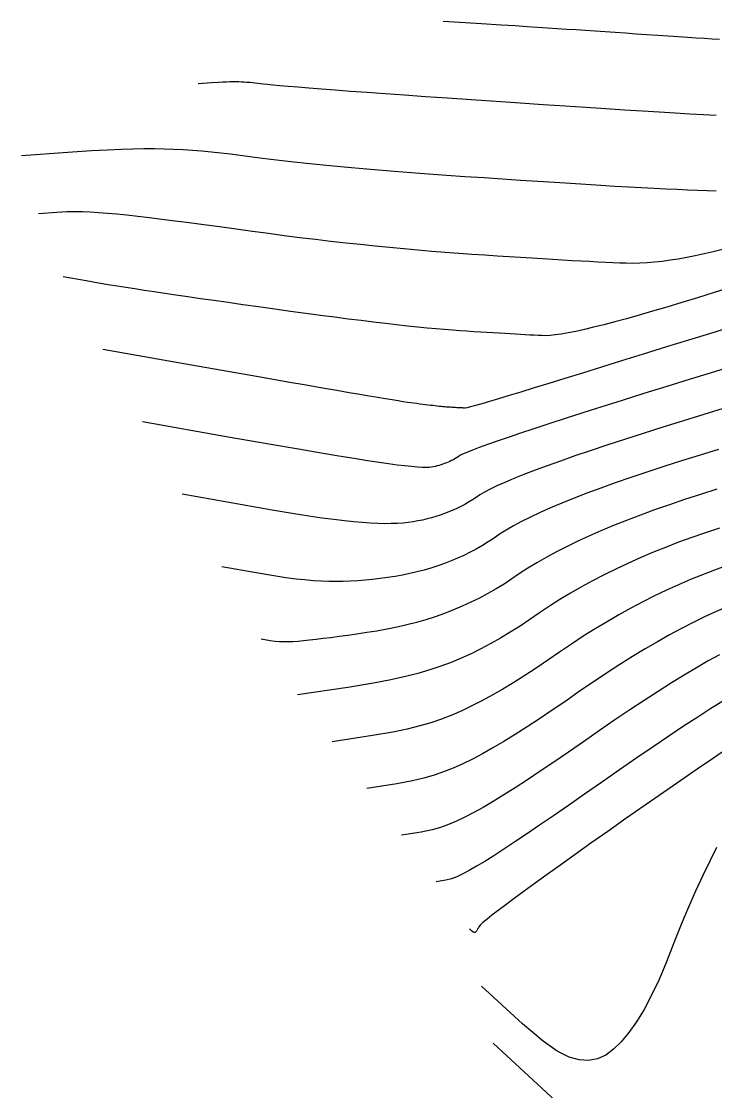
# Model space of a CAD drawing. Header units: inches. Extents: x 1412622.3 to 1412714.6, y 4931530.8 to 4931588.5.
# Drawn here: x 1412622.32 to 1412627.76, y 4931579.08 to 4931587.47 of the extents above; entities that cross this region are included whole.
import ezdxf

# ---------------------------------------------------------------- set-up
doc = ezdxf.new("R2010")
doc.units = ezdxf.units.IN
doc.header["$MEASUREMENT"] = 0

msp = doc.modelspace()

# ---------------------------------------------------------------- linework, layer by layer
for points in [[(1412627.7947, 4931587.3318), (1412627.738, 4931587.3355), (1412627.6772, 4931587.3394), (1412627.6122, 4931587.3437), (1412627.543, 4931587.3483), (1412627.4697, 4931587.3532), (1412627.3923, 4931587.3585), (1412627.3107, 4931587.364), (1412627.225, 4931587.3699), (1412627.1409, 4931587.3756), (1412627.0584, 4931587.3813), (1412626.9776, 4931587.3867), (1412626.8983, 4931587.3921), (1412626.8207, 4931587.3973), (1412626.7448, 4931587.4024), (1412626.6704, 4931587.4074), (1412626.5977, 4931587.4122), (1412626.5229, 4931587.4171), (1412626.4459, 4931587.4222), (1412626.3669, 4931587.4273), (1412626.2858, 4931587.4326), (1412626.1913, 4931587.4386), (1412626.0836, 4931587.4455), (1412625.9289, 4931587.4553), (1412625.6267, 4931587.4744)], [(1412627.7697, 4931586.7368), (1412627.67, 4931586.7421), (1412627.5622, 4931586.7482), (1412627.4464, 4931586.7549), (1412627.3226, 4931586.7622), (1412627.1908, 4931586.7703), (1412627.051, 4931586.779), (1412626.9031, 4931586.7884), (1412626.7473, 4931586.7985), (1412626.5834, 4931586.8092), (1412626.4116, 4931586.8206), (1412626.2317, 4931586.8327), (1412626.0438, 4931586.8455), (1412625.8479, 4931586.8589), (1412625.6629, 4931586.8717), (1412625.4888, 4931586.8838), (1412625.3256, 4931586.8953), (1412625.1733, 4931586.9061), (1412625.0319, 4931586.9163), (1412624.9014, 4931586.9259), (1412624.7818, 4931586.9347), (1412624.6731, 4931586.943), (1412624.5753, 4931586.9505), (1412624.4884, 4931586.9575), (1412624.4124, 4931586.9637), (1412624.3473, 4931586.9694), (1412624.2931, 4931586.9743), (1412624.2497, 4931586.9787), (1412624.2173, 4931586.9823), (1412624.1958, 4931586.9854), (1412624.1744, 4931586.9881), (1412624.153, 4931586.9906), (1412624.1316, 4931586.9927), (1412624.1103, 4931586.9946), (1412624.0891, 4931586.9963), (1412624.068, 4931586.9976), (1412624.0469, 4931586.9986), (1412624.0259, 4931586.9994), (1412624.0036, 4931586.9998), (1412623.9801, 4931586.9998), (1412623.9554, 4931586.9995), (1412623.9295, 4931586.9987), (1412623.8985, 4931586.9974), (1412623.8624, 4931586.9953), (1412623.8097, 4931586.9918), (1412623.7057, 4931586.9843)], [(1412627.7679, 4931586.1429), (1412627.6971, 4931586.145), (1412627.6236, 4931586.1479), (1412627.5453, 4931586.1512), (1412627.4623, 4931586.155), (1412627.3745, 4931586.1593), (1412627.2819, 4931586.164), (1412627.1845, 4931586.1692), (1412627.0824, 4931586.1749), (1412626.9755, 4931586.181), (1412626.8639, 4931586.1875), (1412626.7475, 4931586.1946), (1412626.6263, 4931586.2021), (1412626.5003, 4931586.2101), (1412626.3696, 4931586.2185), (1412626.2341, 4931586.2274), (1412626.0938, 4931586.2367), (1412625.9488, 4931586.2465), (1412625.799, 4931586.2568), (1412625.6538, 4931586.2671), (1412625.5134, 4931586.2774), (1412625.3775, 4931586.2877), (1412625.2463, 4931586.2981), (1412625.1198, 4931586.3085), (1412624.998, 4931586.3189), (1412624.8807, 4931586.3293), (1412624.7682, 4931586.3397), (1412624.6603, 4931586.3501), (1412624.557, 4931586.3606), (1412624.4584, 4931586.3711), (1412624.3645, 4931586.3816), (1412624.2752, 4931586.3921), (1412624.1906, 4931586.4026), (1412624.1106, 4931586.4132), (1412624.0353, 4931586.4238), (1412623.9602, 4931586.4334), (1412623.8853, 4931586.442), (1412623.8107, 4931586.4496), (1412623.7362, 4931586.4562), (1412623.662, 4931586.4619), (1412623.5879, 4931586.4665), (1412623.5141, 4931586.4702), (1412623.4405, 4931586.4729), (1412623.3626, 4931586.4743), (1412623.2804, 4931586.4744), (1412623.194, 4931586.4731), (1412623.1033, 4931586.4706), (1412622.9948, 4931586.4657), (1412622.8685, 4931586.4586), (1412622.684, 4931586.4463), (1412622.32, 4931586.42)], [(1412627.8187, 4931585.6856), (1412627.7457, 4931585.6673), (1412627.6745, 4931585.6506), (1412627.6052, 4931585.6357), (1412627.5377, 4931585.6224), (1412627.472, 4931585.6108), (1412627.4082, 4931585.6009), (1412627.3463, 4931585.5928), (1412627.2862, 4931585.5863), (1412627.2279, 4931585.5815), (1412627.1715, 4931585.5784), (1412627.1169, 4931585.577), (1412627.0642, 4931585.5773), (1412627.0133, 4931585.5793), (1412626.9591, 4931585.5816), (1412626.9016, 4931585.5842), (1412626.8408, 4931585.5872), (1412626.7767, 4931585.5905), (1412626.7093, 4931585.5941), (1412626.6386, 4931585.598), (1412626.5646, 4931585.6022), (1412626.4873, 4931585.6068), (1412626.4067, 4931585.6116), (1412626.3228, 4931585.6168), (1412626.2356, 4931585.6223), (1412626.1451, 4931585.6282), (1412626.0513, 4931585.6343), (1412625.9542, 4931585.6408), (1412625.8538, 4931585.6476), (1412625.7501, 4931585.6547), (1412625.6448, 4931585.6625), (1412625.5379, 4931585.671), (1412625.4294, 4931585.6802), (1412625.3194, 4931585.6901), (1412625.2077, 4931585.7006), (1412625.0945, 4931585.7119), (1412624.9797, 4931585.7238), (1412624.8633, 4931585.7364), (1412624.7453, 4931585.7497), (1412624.6257, 4931585.7637), (1412624.5045, 4931585.7784), (1412624.3818, 4931585.7938), (1412624.2574, 4931585.8099), (1412624.1315, 4931585.8266), (1412624.004, 4931585.8441), (1412623.8749, 4931585.8622), (1412623.752, 4931585.8791), (1412623.6355, 4931585.8947), (1412623.5253, 4931585.909), (1412623.4214, 4931585.9221), (1412623.3238, 4931585.9339), (1412623.2325, 4931585.9445), (1412623.1475, 4931585.9538), (1412623.0688, 4931585.9619), (1412622.9946, 4931585.9685), (1412622.9249, 4931585.9738), (1412622.8598, 4931585.9777), (1412622.7992, 4931585.9801), (1412622.7378, 4931585.9809), (1412622.6756, 4931585.9798), (1412622.5967, 4931585.9758), (1412622.4533, 4931585.9655)], [(1412627.8786, 4931585.3873), (1412627.7537, 4931585.3486), (1412627.623, 4931585.3077), (1412627.4988, 4931585.2695), (1412627.3809, 4931585.2339), (1412627.2695, 4931585.2009), (1412627.1645, 4931585.1705), (1412627.0658, 4931585.1428), (1412626.9736, 4931585.1177), (1412626.8877, 4931585.0952), (1412626.8082, 4931585.0753), (1412626.7352, 4931585.058), (1412626.6685, 4931585.0434), (1412626.6083, 4931585.0314), (1412626.5544, 4931585.022), (1412626.5069, 4931585.0153), (1412626.4659, 4931585.0111), (1412626.4312, 4931585.0096), (1412626.4029, 4931585.0107), (1412626.3728, 4931585.012), (1412626.3409, 4931585.0135), (1412626.3071, 4931585.0151), (1412626.2715, 4931585.0169), (1412626.2341, 4931585.0189), (1412626.1948, 4931585.0211), (1412626.1537, 4931585.0234), (1412626.1107, 4931585.026), (1412626.0659, 4931585.0287), (1412626.0193, 4931585.0316), (1412625.9709, 4931585.0346), (1412625.9206, 4931585.0379), (1412625.8685, 4931585.0413), (1412625.8145, 4931585.0449), (1412625.7588, 4931585.0487), (1412625.7012, 4931585.0526), (1412625.6391, 4931585.0574), (1412625.5727, 4931585.0632), (1412625.5018, 4931585.0697), (1412625.4266, 4931585.0772), (1412625.3469, 4931585.0856), (1412625.2628, 4931585.0948), (1412625.1743, 4931585.1049), (1412625.0815, 4931585.1158), (1412624.9841, 4931585.1277), (1412624.8824, 4931585.1404), (1412624.7763, 4931585.1541), (1412624.6658, 4931585.1685), (1412624.5508, 4931585.1839), (1412624.4314, 4931585.2002), (1412624.3077, 4931585.2173), (1412624.1795, 4931585.2353), (1412624.0571, 4931585.2526), (1412623.9405, 4931585.2691), (1412623.8297, 4931585.2849), (1412623.7246, 4931585.3), (1412623.6254, 4931585.3143), (1412623.5319, 4931585.3279), (1412623.4443, 4931585.3408), (1412623.3624, 4931585.353), (1412623.284, 4931585.3648), (1412623.2093, 4931585.3763), (1412623.1381, 4931585.3874), (1412623.0704, 4931585.3982), (1412622.9997, 4931585.4098), (1412622.9258, 4931585.4223), (1412622.8289, 4931585.4392), (1412622.6487, 4931585.4711)], [(1412627.8735, 4931585.0732), (1412627.7163, 4931585.0254), (1412627.5512, 4931584.9747), (1412627.3782, 4931584.9211), (1412627.1973, 4931584.8645), (1412627.0273, 4931584.8115), (1412626.8684, 4931584.762), (1412626.7203, 4931584.7161), (1412626.5833, 4931584.6737), (1412626.4571, 4931584.6349), (1412626.342, 4931584.5996), (1412626.2377, 4931584.5679), (1412626.1445, 4931584.5397), (1412626.0622, 4931584.5151), (1412625.9908, 4931584.4941), (1412625.9304, 4931584.4765), (1412625.8809, 4931584.4626), (1412625.8424, 4931584.4521), (1412625.8148, 4931584.4452), (1412625.7982, 4931584.4419), (1412625.7926, 4931584.4421), (1412625.7866, 4931584.4424), (1412625.7802, 4931584.4427), (1412625.7734, 4931584.443), (1412625.7663, 4931584.4434), (1412625.7588, 4931584.4438), (1412625.751, 4931584.4442), (1412625.7427, 4931584.4447), (1412625.7341, 4931584.4452), (1412625.7252, 4931584.4457), (1412625.7159, 4931584.4463), (1412625.7062, 4931584.4469), (1412625.6961, 4931584.4476), (1412625.6857, 4931584.4483), (1412625.6749, 4931584.449), (1412625.6638, 4931584.4497), (1412625.6522, 4931584.4505), (1412625.6398, 4931584.4515), (1412625.6265, 4931584.4526), (1412625.6124, 4931584.4539), (1412625.5973, 4931584.4554), (1412625.5814, 4931584.4571), (1412625.5646, 4931584.459), (1412625.5469, 4931584.461), (1412625.5283, 4931584.4632), (1412625.5088, 4931584.4655), (1412625.4885, 4931584.4681), (1412625.4673, 4931584.4708), (1412625.4452, 4931584.4737), (1412625.4222, 4931584.4768), (1412625.3983, 4931584.48), (1412625.3735, 4931584.4835), (1412625.3479, 4931584.4871), (1412625.3153, 4931584.492), (1412625.2757, 4931584.4981), (1412625.2291, 4931584.5056), (1412625.1756, 4931584.5144), (1412625.1151, 4931584.5245), (1412625.0476, 4931584.5358), (1412624.9731, 4931584.5485), (1412624.8916, 4931584.5624), (1412624.7946, 4931584.5792), (1412624.682, 4931584.5987), (1412624.5539, 4931584.6211), (1412624.4102, 4931584.6463), (1412624.2252, 4931584.6788), (1412623.999, 4931584.7187), (1412623.6542, 4931584.7797), (1412622.9592, 4931584.9026)], [(1412627.8825, 4931584.7652), (1412627.7227, 4931584.717), (1412627.556, 4931584.666), (1412627.3824, 4931584.6124), (1412627.2019, 4931584.5559), (1412627.032, 4931584.5025), (1412626.8725, 4931584.452), (1412626.7236, 4931584.4046), (1412626.5852, 4931584.3601), (1412626.4574, 4931584.3187), (1412626.34, 4931584.2802), (1412626.2332, 4931584.2447), (1412626.1369, 4931584.2123), (1412626.0511, 4931584.1828), (1412625.9759, 4931584.1564), (1412625.9112, 4931584.1329), (1412625.857, 4931584.1124), (1412625.8133, 4931584.0949), (1412625.7801, 4931584.0805), (1412625.7575, 4931584.069), (1412625.7454, 4931584.0605), (1412625.7331, 4931584.0524), (1412625.7205, 4931584.0447), (1412625.7076, 4931584.0373), (1412625.6945, 4931584.0304), (1412625.6812, 4931584.0238), (1412625.6676, 4931584.0176), (1412625.6537, 4931584.0117), (1412625.6396, 4931584.0063), (1412625.6252, 4931584.0012), (1412625.6106, 4931583.9965), (1412625.5957, 4931583.9922), (1412625.5806, 4931583.9882), (1412625.5653, 4931583.9846), (1412625.5496, 4931583.9814), (1412625.5338, 4931583.9786), (1412625.5176, 4931583.9762), (1412625.4942, 4931583.9754), (1412625.4635, 4931583.9762), (1412625.4255, 4931583.9786), (1412625.3801, 4931583.9827), (1412625.3275, 4931583.9883), (1412625.2676, 4931583.9956), (1412625.2003, 4931584.0046), (1412625.1258, 4931584.0151), (1412625.0357, 4931584.0287), (1412624.9299, 4931584.0455), (1412624.8086, 4931584.0653), (1412624.6716, 4931584.0882), (1412624.4941, 4931584.1186), (1412624.2761, 4931584.1565), (1412623.9427, 4931584.2152), (1412623.2697, 4931584.3342)], [(1412627.8251, 4931584.4386), (1412627.6717, 4931584.392), (1412627.5133, 4931584.3432), (1412627.3501, 4931584.2922), (1412627.1953, 4931584.2431), (1412627.049, 4931584.196), (1412626.911, 4931584.1508), (1412626.7816, 4931584.1076), (1412626.6605, 4931584.0663), (1412626.5479, 4931584.027), (1412626.4438, 4931583.9896), (1412626.3481, 4931583.9542), (1412626.2608, 4931583.9207), (1412626.1819, 4931583.8892), (1412626.1115, 4931583.8597), (1412626.0495, 4931583.8321), (1412625.996, 4931583.8064), (1412625.9509, 4931583.7827), (1412625.9142, 4931583.761), (1412625.886, 4931583.7412), (1412625.8572, 4931583.7223), (1412625.8278, 4931583.7043), (1412625.7978, 4931583.6871), (1412625.7672, 4931583.6709), (1412625.736, 4931583.6555), (1412625.7043, 4931583.641), (1412625.672, 4931583.6274), (1412625.639, 4931583.6146), (1412625.6055, 4931583.6028), (1412625.5714, 4931583.5918), (1412625.5367, 4931583.5817), (1412625.5015, 4931583.5725), (1412625.4656, 4931583.5642), (1412625.4291, 4931583.5567), (1412625.3921, 4931583.5501), (1412625.3545, 4931583.5445), (1412625.3134, 4931583.5402), (1412625.2688, 4931583.5373), (1412625.2208, 4931583.5357), (1412625.1692, 4931583.5356), (1412625.1142, 4931583.5368), (1412625.0557, 4931583.5395), (1412624.9938, 4931583.5435), (1412624.9283, 4931583.5489), (1412624.8536, 4931583.5567), (1412624.7695, 4931583.567), (1412624.6762, 4931583.5796), (1412624.5735, 4931583.5947), (1412624.4441, 4931583.6153), (1412624.2878, 4931583.6414), (1412624.0524, 4931583.6823), (1412623.5803, 4931583.7658)], [(1412627.7873, 4931584.118), (1412627.6442, 4931584.0741), (1412627.4982, 4931584.0285), (1412627.3586, 4931583.9837), (1412627.2254, 4931583.9399), (1412627.0985, 4931583.897), (1412626.9779, 4931583.855), (1412626.8637, 4931583.8139), (1412626.7559, 4931583.7737), (1412626.6544, 4931583.7344), (1412626.5592, 4931583.6961), (1412626.4704, 4931583.6586), (1412626.388, 4931583.6221), (1412626.3119, 4931583.5864), (1412626.2421, 4931583.5517), (1412626.1787, 4931583.5179), (1412626.1216, 4931583.485), (1412626.0709, 4931583.453), (1412626.0266, 4931583.4219), (1412625.9813, 4931583.3922), (1412625.9351, 4931583.3638), (1412625.8879, 4931583.3369), (1412625.8399, 4931583.3113), (1412625.7909, 4931583.2872), (1412625.741, 4931583.2644), (1412625.6902, 4931583.243), (1412625.6385, 4931583.223), (1412625.5858, 4931583.2043), (1412625.5322, 4931583.1871), (1412625.4777, 4931583.1712), (1412625.4223, 4931583.1568), (1412625.3659, 4931583.1437), (1412625.3087, 4931583.132), (1412625.2505, 4931583.1217), (1412625.1913, 4931583.1127), (1412625.1326, 4931583.1049), (1412625.0741, 4931583.0983), (1412625.0161, 4931583.0928), (1412624.9583, 4931583.0885), (1412624.9009, 4931583.0853), (1412624.8439, 4931583.0833), (1412624.7872, 4931583.0824), (1412624.7309, 4931583.0827), (1412624.6715, 4931583.0847), (1412624.6092, 4931583.0885), (1412624.5438, 4931583.094), (1412624.4755, 4931583.1012), (1412624.3941, 4931583.112), (1412624.2996, 4931583.1263), (1412624.162, 4931583.1494), (1412623.8908, 4931583.1974)], [(1412627.775, 4931583.805), (1412627.6464, 4931583.7647), (1412627.5219, 4931583.7244), (1412627.4018, 4931583.6839), (1412627.2859, 4931583.6432), (1412627.1743, 4931583.6024), (1412627.0669, 4931583.5615), (1412626.9638, 4931583.5205), (1412626.865, 4931583.4793), (1412626.7704, 4931583.438), (1412626.6801, 4931583.3965), (1412626.594, 4931583.3549), (1412626.5122, 4931583.3132), (1412626.4347, 4931583.2713), (1412626.3614, 4931583.2293), (1412626.2924, 4931583.1872), (1412626.2276, 4931583.1449), (1412626.1671, 4931583.1025), (1412626.1054, 4931583.062), (1412626.0424, 4931583.0234), (1412625.9781, 4931582.9867), (1412625.9126, 4931582.9518), (1412625.8458, 4931582.9189), (1412625.7778, 4931582.8878), (1412625.7085, 4931582.8586), (1412625.6379, 4931582.8313), (1412625.5661, 4931582.8059), (1412625.493, 4931582.7824), (1412625.4187, 4931582.7608), (1412625.3431, 4931582.7411), (1412625.2663, 4931582.7232), (1412625.1882, 4931582.7072), (1412625.1088, 4931582.6932), (1412625.0282, 4931582.681), (1412624.9517, 4931582.6697), (1412624.8795, 4931582.6594), (1412624.8113, 4931582.6499), (1412624.7474, 4931582.6414), (1412624.6876, 4931582.6338), (1412624.6321, 4931582.6271), (1412624.5806, 4931582.6213), (1412624.5334, 4931582.6165), (1412624.4894, 4931582.6127), (1412624.4488, 4931582.61), (1412624.4114, 4931582.6083), (1412624.3774, 4931582.6077), (1412624.344, 4931582.6087), (1412624.3114, 4931582.6111), (1412624.2716, 4931582.6165), (1412624.2013, 4931582.6289)], [(1412627.7945, 4931583.501), (1412627.6853, 4931583.465), (1412627.5782, 4931583.4278), (1412627.4733, 4931583.3894), (1412627.3706, 4931583.3499), (1412627.2701, 4931583.3091), (1412627.1717, 4931583.2672), (1412627.0755, 4931583.2241), (1412626.9815, 4931583.1799), (1412626.8897, 4931583.1344), (1412626.8, 4931583.0878), (1412626.7125, 4931583.04), (1412626.6272, 4931582.991), (1412626.5441, 4931582.9408), (1412626.4631, 4931582.8895), (1412626.3843, 4931582.8369), (1412626.3077, 4931582.7832), (1412626.231, 4931582.7321), (1412626.1542, 4931582.6837), (1412626.0773, 4931582.6378), (1412626.0004, 4931582.5946), (1412625.9234, 4931582.554), (1412625.8463, 4931582.516), (1412625.7691, 4931582.4807), (1412625.6918, 4931582.4479), (1412625.6096, 4931582.4171), (1412625.5224, 4931582.3881), (1412625.4303, 4931582.361), (1412625.3333, 4931582.3358), (1412625.2166, 4931582.3103), (1412625.0804, 4931582.2844), (1412624.8809, 4931582.2517), (1412624.4864, 4931582.1921)], [(1412627.8486, 4931583.2056), (1412627.7546, 4931583.1718), (1412627.6608, 4931583.1356), (1412627.567, 4931583.0973), (1412627.4733, 4931583.0568), (1412627.3797, 4931583.014), (1412627.2861, 4931582.969), (1412627.1927, 4931582.9218), (1412627.0993, 4931582.8723), (1412627.0061, 4931582.8206), (1412626.9129, 4931582.7667), (1412626.8198, 4931582.7106), (1412626.7268, 4931582.6523), (1412626.6339, 4931582.5917), (1412626.541, 4931582.5289), (1412626.4483, 4931582.4639), (1412626.3574, 4931582.4024), (1412626.2685, 4931582.3443), (1412626.1815, 4931582.2897), (1412626.0964, 4931582.2386), (1412626.0132, 4931582.191), (1412625.9319, 4931582.1468), (1412625.8525, 4931582.1061), (1412625.7751, 4931582.0689), (1412625.6956, 4931582.0346), (1412625.6142, 4931582.0032), (1412625.5308, 4931581.9746), (1412625.4455, 4931581.949), (1412625.3465, 4931581.9245), (1412625.2338, 4931581.9011), (1412625.0726, 4931581.8735), (1412624.7579, 4931581.826)], [(1412627.8482, 4931582.8819), (1412627.7633, 4931582.8447), (1412627.6765, 4931582.8044), (1412627.5876, 4931582.7607), (1412627.4967, 4931582.7138), (1412627.4039, 4931582.6636), (1412627.309, 4931582.6102), (1412627.2121, 4931582.5535), (1412627.1132, 4931582.4935), (1412627.0124, 4931582.4303), (1412626.9095, 4931582.3637), (1412626.8046, 4931582.2939), (1412626.6977, 4931582.2209), (1412626.5888, 4931582.1446), (1412626.4839, 4931582.0726), (1412626.3828, 4931582.0049), (1412626.2856, 4931581.9416), (1412626.1923, 4931581.8826), (1412626.103, 4931581.8279), (1412626.0175, 4931581.7776), (1412625.9359, 4931581.7316), (1412625.8583, 4931581.6899), (1412625.7816, 4931581.6522), (1412625.706, 4931581.6183), (1412625.6313, 4931581.5883), (1412625.5577, 4931581.5622), (1412625.4763, 4931581.5387), (1412625.3872, 4931581.5177), (1412625.2644, 4931581.4954), (1412625.0293, 4931581.4599)], [(1412627.7955, 4931582.5075), (1412627.7073, 4931582.4587), (1412627.615, 4931582.4055), (1412627.5186, 4931582.3481), (1412627.4181, 4931582.2863), (1412627.3136, 4931582.2203), (1412627.2049, 4931582.1499), (1412627.0922, 4931582.0752), (1412626.9753, 4931581.9962), (1412626.8544, 4931581.9129), (1412626.7294, 4931581.8253), (1412626.6103, 4931581.7428), (1412626.4971, 4931581.6656), (1412626.3897, 4931581.5935), (1412626.2883, 4931581.5266), (1412626.1928, 4931581.4649), (1412626.1031, 4931581.4084), (1412626.0194, 4931581.3571), (1412625.9415, 4931581.311), (1412625.8676, 4931581.2697), (1412625.7977, 4931581.2334), (1412625.7318, 4931581.2019), (1412625.6699, 4931581.1754), (1412625.6061, 4931581.1529), (1412625.5406, 4931581.1344), (1412625.4561, 4931581.1173), (1412625.3007, 4931581.0938)], [(1412627.8262, 4931582.1474), (1412627.7283, 4931582.086), (1412627.6242, 4931582.0192), (1412627.5139, 4931581.947), (1412627.3975, 4931581.8695), (1412627.2749, 4931581.7867), (1412627.1461, 4931581.6984), (1412627.0111, 4931581.6049), (1412626.87, 4931581.5059), (1412626.7367, 4931581.413), (1412626.6113, 4931581.3262), (1412626.4939, 4931581.2454), (1412626.3843, 4931581.1706), (1412626.2826, 4931581.1019), (1412626.1887, 4931581.0392), (1412626.1028, 4931580.9826), (1412626.0247, 4931580.932), (1412625.9537, 4931580.8873), (1412625.8895, 4931580.8485), (1412625.8323, 4931580.8156), (1412625.7821, 4931580.7886), (1412625.736, 4931580.7671), (1412625.694, 4931580.751), (1412625.6478, 4931580.7392), (1412625.5721, 4931580.7278)], [(1412627.8509, 4931581.7666), (1412627.7391, 4931581.6912), (1412627.6194, 4931581.6097), (1412627.4918, 4931581.5221), (1412627.3563, 4931581.4284), (1412627.213, 4931581.3285), (1412627.0617, 4931581.2225), (1412626.9198, 4931581.1226), (1412626.7871, 4931581.029), (1412626.6636, 4931580.9415), (1412626.5495, 4931580.8602), (1412626.4447, 4931580.7851), (1412626.3491, 4931580.7161), (1412626.2628, 4931580.6534), (1412626.1858, 4931580.5968), (1412626.1181, 4931580.5464), (1412626.0596, 4931580.5022), (1412626.0104, 4931580.4641), (1412625.9706, 4931580.4323), (1412625.9399, 4931580.4066), (1412625.9186, 4931580.3871), (1412625.9066, 4931580.3738), (1412625.9038, 4931580.3666), (1412625.901, 4931580.3601), (1412625.8982, 4931580.3542), (1412625.8954, 4931580.3489), (1412625.8926, 4931580.3442), (1412625.8897, 4931580.3402), (1412625.8868, 4931580.3368), (1412625.884, 4931580.334), (1412625.8811, 4931580.3318), (1412625.878, 4931580.3304), (1412625.8747, 4931580.3298), (1412625.8711, 4931580.33), (1412625.8674, 4931580.331), (1412625.8629, 4931580.3333), (1412625.8577, 4931580.337), (1412625.85, 4931580.3435), (1412625.8347, 4931580.3576)], [(1412627.772, 4931580.9952), (1412627.7181, 4931580.8891), (1412627.6634, 4931580.7757), (1412627.6081, 4931580.6549), (1412627.552, 4931580.5269), (1412627.4953, 4931580.3915), (1412627.4378, 4931580.2488), (1412627.3797, 4931580.0987), (1412627.3212, 4931579.9617), (1412627.2624, 4931579.8378), (1412627.2032, 4931579.7268), (1412627.1437, 4931579.6289), (1412627.0839, 4931579.544), (1412627.0237, 4931579.4722), (1412626.9632, 4931579.4134), (1412626.9024, 4931579.3676), (1412626.8373, 4931579.3385), (1412626.7679, 4931579.3261), (1412626.6941, 4931579.3304), (1412626.6161, 4931579.3513), (1412626.5219, 4931579.3999), (1412626.4115, 4931579.4762), (1412626.2491, 4931579.613), (1412625.9277, 4931579.909)], [(1412626.6483, 4931578.8825), (1412626.0208, 4931579.4603)]]:
    msp.add_lwpolyline(points)

doc.saveas('drawing.dxf')
